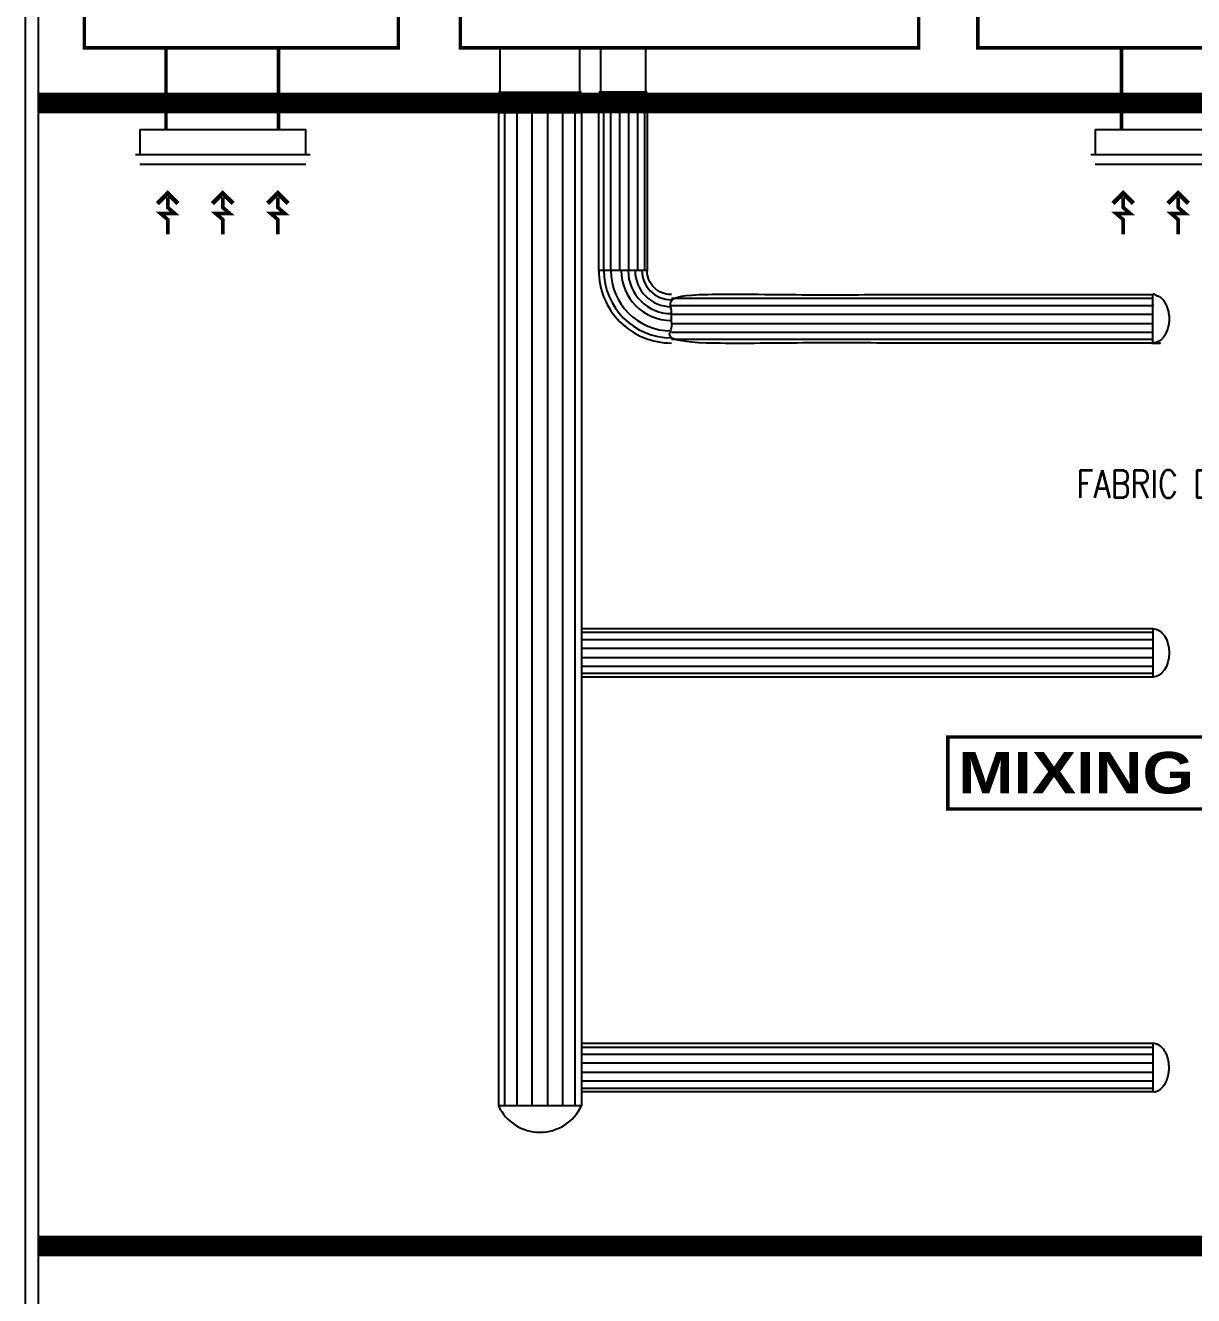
# Model space of a CAD drawing. Extents: x 1264 to 8183, y -10806 to -8316.
# Drawn here: x 1264 to 1940, y -9782 to -9047 of the extents above; entities that cross this region are included whole.
import ezdxf

# ---------------------------------------------------------------- set-up
doc = ezdxf.new("R2010")
doc.units = 0
doc.header["$LTSCALE"] = 200
doc.header["$MEASUREMENT"] = 0
doc.layers.get('0').update_dxf_attribs({"linetype": 'CONTINUOUS'})
doc.layers.get('Defpoints').update_dxf_attribs({"linetype": 'CONTINUOUS'})
for name, color, linetype in [('DUCT TEXT', 3, 'CONTINUOUS'), ('Durkeesox', 170, 'CONTINUOUS'), ('Equipments', 1, 'CONTINUOUS'), ('S.A TEXT', 7, 'CONTINUOUS'), ('Smc_SaDuct', 3, 'CONTINUOUS'), ('TEXT 23233', 181, 'CONTINUOUS')]:
    doc.layers.add(name, color=color, linetype=linetype)
doc.layers.add('Smc_RaDuct', color=122, linetype='CONTINUOUS', lineweight=100)
doc.styles.add('AB', font='ariblk.ttf')
doc.styles.add('SMC_TEXTING', font='simplex.shx', dxfattribs={"width": 0.8})

# ---------------------------------------------------------------- blocks, each defined once
blk = doc.blocks.new('sdaf')
at = {"color": 1}
for p, q in [((-24, 0), (24, 0)), ((24, -7.25), (-24, -7.25)), ((24, -10.12), (-24, -10.12))]:
    blk.add_line(p, q, dxfattribs=at)
for points in [[(-24, 0), (-24, -7.25), (-25.25, -7.25)], [(25.25, -7.25), (24, -7.25), (24, 0)]]:
    blk.add_lwpolyline(points, dxfattribs=at)
at = {"color": 6, "lineweight": -3}
for points, const_width in [([(-15.93, -18.41), (-15.93, -18.41), (-12.96, -21.37), (-15.93, -18.41), (-18.89, -21.37)], 1.29), ([(0, -18.41), (0, -18.41), (2.97, -21.37), (0, -18.41), (-2.97, -21.37)], 1.29), ([(15.93, -18.41), (15.93, -18.41), (18.89, -21.37), (15.93, -18.41), (12.96, -21.37)], 1.29), ([(-15.93, -21.8), (-15.93, -22.53), (-13.9, -24.27), (-17.95, -24.27), (-15.93, -26.02), (-15.93, -30.24)], 1.07), ([(-15.93, -21.8), (-15.93, -19.62), (-15.93, -19.62)], 1.07), ([(0, -21.8), (0, -22.53), (2.03, -24.27), (-2.03, -24.27), (0, -26.02), (0, -30.24)], 1.07), ([(0, -21.8), (0, -19.62), (0, -19.62)], 1.07), ([(15.93, -21.8), (15.93, -22.53), (17.95, -24.27), (13.9, -24.27), (15.93, -26.02), (15.93, -30.24)], 1.07), ([(15.93, -21.8), (15.93, -19.62), (15.93, -19.62)], 1.07)]:
    blk.add_lwpolyline(points, dxfattribs=dict(at, const_width=const_width))

msp = doc.modelspace()

# ---------------------------------------------------------------- linework, layer by layer
at = {"layer": 'Defpoints', "lineweight": -3}
for points in [[(1263.8, -8315.78), (5297.7, -8315.78), (5297.7, -10591.25), (1263.8, -10591.25)], [(5287.08, -8325.04), (1271.18, -8325.04), (1271.18, -10579.53), (5287.08, -10579.53)]]:
    msp.add_lwpolyline(points, close=True, dxfattribs=at)
at = {"layer": 'DUCT TEXT', "color": 253, "lineweight": -3, "const_width": 12}
for points in [[(1270.74, -9091.9), (5287.08, -9091.9)], [(1271.18, -9752.95), (5287.08, -9752.95)]]:
    msp.add_lwpolyline(points, dxfattribs=at)
at = {"layer": 'Durkeesox', "ltscale": 5}
for p, q in [((1538.45, -9097.42), (1538.45, -9060.03)), ((1584.49, -9097.42), (1584.49, -9060.03)), ((1596.45, -9060.03), (1596.45, -9097.27)), ((1622.49, -9060.03), (1622.49, -9097.27)), ((1537.47, -9085.61), (1585.47, -9085.61)), ((1595.47, -9085.46), (1623.47, -9085.46)), ((1537.47, -9097.42), (1537.47, -9671.89)), ((1537.47, -9097.42), (1585.47, -9097.42)), ((1585.47, -9097.42), (1585.47, -9671.89)), ((1916.09, -9635.89), (1585.47, -9635.89)), ((1916.09, -9663.89), (1585.47, -9663.89))]:
    msp.add_line(p, q, dxfattribs=at)
at = {"layer": 'Durkeesox', "color": 8, "ltscale": 5}
for p, q in [((1541.18, -9671.89), (1541.18, -9097.42)), ((1548.22, -9671.89), (1548.22, -9097.42)), ((1556.87, -9671.89), (1556.87, -9097.42)), ((1566.07, -9671.89), (1566.07, -9097.42)), ((1574.72, -9671.89), (1574.72, -9097.42)), ((1581.76, -9671.89), (1581.76, -9097.42)), ((1598.25, -9097.27), (1598.25, -9188.74)), ((1602.36, -9097.27), (1602.36, -9188.74)), ((1607.41, -9097.27), (1607.41, -9188.74)), ((1612.78, -9097.27), (1612.78, -9188.74)), ((1617.82, -9097.27), (1617.82, -9188.74)), ((1621.93, -9097.27), (1621.93, -9188.74)), ((1637.47, -9204.85), (1916.09, -9204.85)), ((1637.47, -9208.96), (1916.09, -9208.96)), ((1637.47, -9214), (1916.09, -9214)), ((1637.47, -9219.37), (1916.09, -9219.37)), ((1637.47, -9224.41), (1916.09, -9224.41)), ((1637.47, -9228.52), (1916.09, -9228.52)), ((1585.47, -9398.03), (1916.09, -9398.03)), ((1585.47, -9402.14), (1916.09, -9402.14)), ((1585.47, -9407.18), (1916.09, -9407.18)), ((1585.47, -9412.55), (1916.09, -9412.55)), ((1585.47, -9417.59), (1916.09, -9417.59)), ((1585.47, -9421.7), (1916.09, -9421.7)), ((1585.47, -9638), (1916.09, -9638)), ((1585.47, -9642.11), (1916.09, -9642.11)), ((1585.47, -9647.15), (1916.09, -9647.15)), ((1585.47, -9652.52), (1916.09, -9652.52)), ((1585.47, -9657.56), (1916.09, -9657.56)), ((1585.47, -9661.67), (1916.09, -9661.67))]:
    msp.add_line(p, q, dxfattribs=at)
at = {"layer": 'Durkeesox', "ltscale": 5}
for points in [[(1595.47, -9189.17), (1595.47, -9097.27), (1623.47, -9097.27), (1623.47, -9189.17)], [(1585.47, -9395.92), (1916.09, -9395.92), (1916.09, -9423.92), (1585.47, -9423.92)]]:
    msp.add_lwpolyline(points, dxfattribs=at)
msp.add_lwpolyline([(1637.47, -9202.74, -0.414214), (1623.47, -9188.74), (1595.47, -9188.74, 0.414214), (1637.47, -9230.74)], format="xyb", dxfattribs=at)
msp.add_lwpolyline([(1537.47, -9671.89, 0.638212), (1585.47, -9671.89)], format="xyb", close=True, dxfattribs=at)
at = {"layer": 'Durkeesox', "color": 8, "ltscale": 5}
for radius in [39, 35, 29, 25, 21, 17]:
    msp.add_arc((1637.47, -9188.74), radius, 180, 270, dxfattribs=at)
at = {"layer": 'Durkeesox', "ltscale": 5, "extrusion": (0, 0, -1)}
msp.add_ellipse((1916.09, -9409.92), major_axis=(0, -14), ratio=0.666667, start_param=3.141593, end_param=6.283185, dxfattribs=at)
at = {"layer": 'Durkeesox', "ltscale": 5}
for points, weights, knots in [([(1916.09, -9230.74), (1916.09, -9216.74), (1916.09, -9202.74), (1925.43, -9202.74), (1925.43, -9216.74), (1925.43, -9230.74), (1916.09, -9230.74), (1776.78, -9230.74), (1637.47, -9230.74), (1637.47, -9216.74), (1637.47, -9202.74), (1776.78, -9202.74), (1916.09, -9202.74)], [1, 1, 1, 0.707106781187, 1, 0.707106781187, 1, 1, 1, 1, 1, 1, 1], [0, 0, 0, 1, 1, 2.570796, 2.570796, 4.141593, 4.141593, 5.141593, 5.141593, 6.141593, 6.141593, 7.141593, 7.141593, 7.141593]), ([(1916.09, -9635.89), (1925.43, -9635.89), (1925.43, -9649.89), (1925.43, -9663.89), (1916.09, -9663.89), (1916.09, -9649.89), (1916.09, -9635.89)], [1, 0.707106781187, 1, 0.707106781187, 1, 1, 1], [0, 0, 0, 1.570796, 1.570796, 3.141593, 3.141593, 4.141593, 4.141593, 4.141593])]:
    msp.add_rational_spline(points, weights, degree=2, knots=knots, dxfattribs=at)
at = {"layer": 'Smc_RaDuct', "lineweight": -3, "ltscale": 5, "const_width": 2}
for points in [[(1297.87, -8994.04), (1479.55, -8994.04), (1479.55, -9060.03), (1297.87, -9060.03)], [(1814.77, -8994.04), (2045.31, -8994.04), (2045.31, -9060.03), (1814.77, -9060.03)]]:
    msp.add_lwpolyline(points, close=True, dxfattribs=at)
for points in [[(1345.16, -9060.03), (1345.16, -9107.3)], [(1410.2, -9060.03), (1410.2, -9107.3)], [(1897.89, -9060.03), (1897.89, -9107.3)]]:
    msp.add_lwpolyline(points, dxfattribs=at)
at = {"layer": 'Smc_SaDuct', "lineweight": -3, "ltscale": 5, "const_width": 2}
msp.add_lwpolyline([(1515.43, -8994.04), (1780.5, -8994.04), (1780.5, -9060.03), (1515.43, -9060.03)], close=True, dxfattribs=at)
at = {"layer": 'TEXT 23233', "lineweight": -3, "const_width": 2}
msp.add_lwpolyline([(1797.4, -9500.24), (1797.4, -9458.63), (2065.23, -9458.63), (2065.23, -9500.24)], close=True, dxfattribs=at)

# ---------------------------------------------------------------- block references
at = {"layer": 'Equipments', "lineweight": -3, "xscale": 2, "yscale": 2, "zscale": 2}
for p in [(1377.97, -9107.3), (1930.7, -9107.3)]:
    msp.add_blockref('sdaf', p, dxfattribs=at)

# ---------------------------------------------------------------- texts
at = {"layer": 'DUCT TEXT', "color": 253, "lineweight": -3, "insert": (1931.31, -9479.43), "char_height": 24, "width": 495.3374, "attachment_point": 5, "style": 'AB'}
msp.add_mtext('MIXING AREA', dxfattribs=at)
at = {"layer": 'S.A TEXT', "lineweight": -3, "insert": (1871.83, -9312.22), "char_height": 16, "attachment_point": 4, "style": 'SMC_TEXTING'}
msp.add_mtext('FABRIC DUCT ', dxfattribs=at)

doc.saveas('drawing.dxf')
